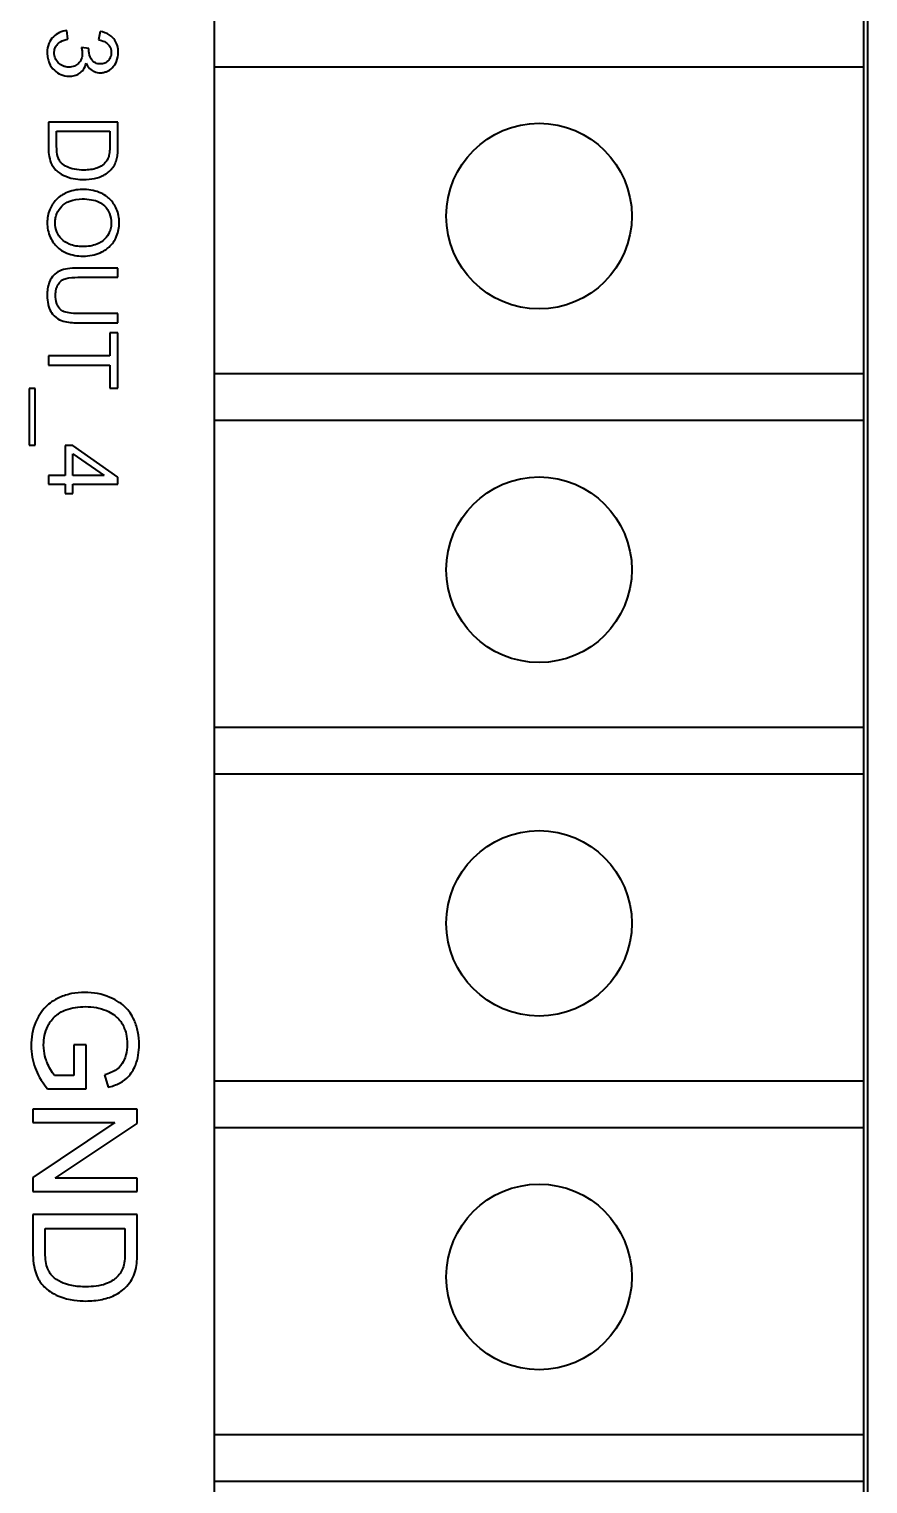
# Model space of a CAD drawing. Header units: millimetres. Extents: x 0 to 4205, y 0 to 2970.
# Drawn here: x 1930.27 to 1948.35, y 2442.88 to 2474.23 of the extents above; entities that cross this region are included whole.
import ezdxf

# ---------------------------------------------------------------- set-up
doc = ezdxf.new("R2010")
doc.units = ezdxf.units.MM
doc.header["$LTSCALE"] = 5
doc.layers.add('가시적인 것(ISO)', color=3, linetype='Continuous', lineweight=40)

msp = doc.modelspace()

# ---------------------------------------------------------------- linework, layer by layer
at = {"layer": '가시적인 것(ISO)'}
for p, q in [((1948.348, 2388.891), (1948.348, 2558.891)), ((1931.103, 2474.015), (1931.079, 2474.199)), ((1931.798, 2474.181), (1931.765, 2473.997)), ((1934.258, 2474.421), (1934.258, 2473.421)), ((1948.257, 2473.421), (1948.257, 2474.421)), ((1931.554, 2473.816), (1931.392, 2473.836)), ((1934.258, 2473.421), (1948.257, 2473.421)), ((1934.258, 2473.421), (1934.258, 2466.801)), ((1948.257, 2466.801), (1948.257, 2473.421)), ((1932.181, 2472.229), (1930.681, 2472.229)), ((1930.681, 2472.229), (1930.681, 2471.688)), ((1930.859, 2472.031), (1932.004, 2472.031)), ((1930.859, 2471.71), (1930.859, 2472.031)), ((1932.004, 2472.031), (1932.004, 2471.715)), ((1932.181, 2471.713), (1932.181, 2472.229)), ((1932.181, 2469.082), (1931.315, 2469.082)), ((1931.316, 2468.883), (1932.181, 2468.883)), ((1932.181, 2468.883), (1932.181, 2469.082)), ((1932.181, 2468.101), (1931.316, 2468.101)), ((1932.181, 2467.902), (1932.181, 2468.101)), ((1931.315, 2467.902), (1932.181, 2467.902)), ((1932.181, 2467.684), (1932.004, 2467.684)), ((1932.004, 2467.684), (1932.004, 2467.19)), ((1932.181, 2466.495), (1932.181, 2467.684)), ((1932.004, 2467.19), (1930.681, 2467.19)), ((1930.681, 2467.19), (1930.681, 2466.991)), ((1930.681, 2466.991), (1932.004, 2466.991)), ((1932.004, 2466.991), (1932.004, 2466.495)), ((1948.257, 2466.801), (1934.258, 2466.801)), ((1934.258, 2466.801), (1934.258, 2465.801)), ((1948.257, 2465.801), (1948.257, 2466.801)), ((1930.398, 2466.484), (1930.265, 2466.484)), ((1930.265, 2466.484), (1930.265, 2465.263)), ((1930.398, 2465.263), (1930.398, 2466.484)), ((1932.004, 2466.495), (1932.181, 2466.495)), ((1934.258, 2465.801), (1948.257, 2465.801)), ((1934.258, 2465.801), (1934.258, 2459.181)), ((1948.257, 2459.181), (1948.257, 2465.801)), ((1930.265, 2465.263), (1930.398, 2465.263)), ((1931.21, 2465.261), (1931.04, 2465.261)), ((1931.04, 2465.261), (1931.04, 2464.611)), ((1932.181, 2464.577), (1931.21, 2465.261)), ((1931.21, 2464.611), (1931.21, 2465.08)), ((1931.21, 2465.08), (1931.886, 2464.611)), ((1931.04, 2464.611), (1930.681, 2464.611)), ((1930.681, 2464.611), (1930.681, 2464.426)), ((1931.886, 2464.611), (1931.21, 2464.611)), ((1932.181, 2464.426), (1932.181, 2464.577)), ((1930.681, 2464.426), (1931.04, 2464.426)), ((1931.04, 2464.426), (1931.04, 2464.224)), ((1931.04, 2464.224), (1931.21, 2464.224)), ((1931.21, 2464.224), (1931.21, 2464.426)), ((1931.21, 2464.426), (1932.181, 2464.426)), ((1948.257, 2459.181), (1934.258, 2459.181)), ((1934.258, 2459.181), (1934.258, 2458.181)), ((1948.257, 2458.181), (1948.257, 2459.181)), ((1934.258, 2458.181), (1948.257, 2458.181)), ((1934.258, 2458.181), (1934.258, 2451.561)), ((1948.257, 2451.561), (1948.257, 2458.181)), ((1931.495, 2452.344), (1931.229, 2452.344)), ((1931.229, 2452.344), (1931.229, 2451.684)), ((1931.495, 2451.392), (1931.495, 2452.344)), ((1931.229, 2451.684), (1930.812, 2451.684)), ((1931.894, 2451.694), (1931.968, 2451.427)), ((1930.661, 2451.392), (1931.495, 2451.392)), ((1948.257, 2451.561), (1934.258, 2451.561)), ((1934.258, 2451.561), (1934.258, 2450.561)), ((1948.257, 2450.561), (1948.257, 2451.561)), ((1932.598, 2450.955), (1930.348, 2450.955)), ((1930.348, 2450.955), (1930.348, 2450.67)), ((1930.348, 2450.67), (1932.114, 2450.67)), ((1932.114, 2450.67), (1930.348, 2449.487)), ((1932.598, 2450.65), (1932.598, 2450.955)), ((1930.831, 2449.466), (1932.598, 2450.65)), ((1934.258, 2450.561), (1948.257, 2450.561)), ((1934.258, 2450.561), (1934.258, 2443.941)), ((1948.257, 2443.941), (1948.257, 2450.561)), ((1930.348, 2449.487), (1930.348, 2449.182)), ((1932.598, 2449.466), (1930.831, 2449.466)), ((1932.598, 2449.182), (1932.598, 2449.466)), ((1930.348, 2449.182), (1932.598, 2449.182)), ((1932.598, 2448.683), (1930.348, 2448.683)), ((1930.348, 2448.683), (1930.348, 2447.87)), ((1932.598, 2447.908), (1932.598, 2448.683)), ((1930.613, 2447.904), (1930.613, 2448.384)), ((1930.613, 2448.384), (1932.332, 2448.384)), ((1932.332, 2448.384), (1932.332, 2447.911)), ((1948.257, 2443.941), (1934.258, 2443.941)), ((1934.258, 2443.941), (1934.258, 2442.941)), ((1948.257, 2442.941), (1948.257, 2443.941)), ((1934.258, 2442.941), (1948.257, 2442.941)), ((1934.258, 2442.941), (1934.258, 2427.791)), ((1948.257, 2427.791), (1948.257, 2442.941))]:
    msp.add_line(p, q, dxfattribs=at)
for centre in [(1941.258, 2470.201), (1941.258, 2462.581), (1941.258, 2454.961), (1941.258, 2447.341)]:
    msp.add_circle(centre, 2, dxfattribs=at)
for points, knots in [([(1931.079, 2474.199), (1931.023, 2474.194), (1930.969, 2474.181), (1930.869, 2474.135), (1930.826, 2474.104), (1930.746, 2474.023), (1930.714, 2473.975), (1930.667, 2473.859), (1930.656, 2473.791), (1930.656, 2473.723)], [-0.06885089, -0.06885089, -0.06885089, -0.06885089, -0.0529579, -0.0529579, -0.03766992, -0.03766992, -0.02055925, -0.02055925, 0, 0, 0, 0]), ([(1932.187, 2473.729), (1932.187, 2473.778), (1932.181, 2473.827), (1932.155, 2473.917), (1932.136, 2473.958), (1932.089, 2474.025), (1932.053, 2474.07), (1931.933, 2474.146), (1931.867, 2474.168), (1931.798, 2474.181)], [-0.09774393, -0.09774393, -0.09774393, -0.09774393, -0.06922545, -0.06922545, -0.04258642, -0.04258642, -0.02086501, -0.02086501, 0, 0, 0, 0]), ([(1930.808, 2473.721), (1930.808, 2473.752), (1930.812, 2473.782), (1930.83, 2473.838), (1930.843, 2473.864), (1930.884, 2473.918), (1930.911, 2473.94), (1930.99, 2473.986), (1931.048, 2474.004), (1931.103, 2474.015)], [-0.04276956, -0.04276956, -0.04276956, -0.04276956, -0.03481239, -0.03481239, -0.02718734, -0.02718734, -0.01690671, -0.01690671, 0, 0, 0, 0]), ([(1931.765, 2473.997), (1931.807, 2473.991), (1931.85, 2473.98), (1931.917, 2473.948), (1931.943, 2473.931), (1931.981, 2473.893), (1932.002, 2473.868), (1932.03, 2473.798), (1932.036, 2473.762), (1932.036, 2473.726)], [-0.06301122, -0.06301122, -0.06301122, -0.06301122, -0.03990409, -0.03990409, -0.02276781, -0.02276781, -0.01085121, -0.01085121, 0, 0, 0, 0]), ([(1930.656, 2473.723), (1930.656, 2473.683), (1930.66, 2473.644), (1930.674, 2473.57), (1930.685, 2473.535), (1930.728, 2473.434), (1930.769, 2473.383), (1930.851, 2473.304), (1930.897, 2473.273), (1931.005, 2473.228), (1931.064, 2473.217), (1931.125, 2473.217)], [-0.06985908, -0.06985908, -0.06985908, -0.06985908, -0.0607385, -0.0607385, -0.05217226, -0.05217226, -0.03520118, -0.03520118, -0.01818642, -0.01818642, 0, 0, 0, 0]), ([(1931.122, 2473.413), (1931.099, 2473.413), (1931.076, 2473.415), (1931.033, 2473.423), (1931.012, 2473.429), (1930.95, 2473.456), (1930.918, 2473.482), (1930.867, 2473.535), (1930.846, 2473.566), (1930.815, 2473.639), (1930.808, 2473.68), (1930.808, 2473.721)], [-0.04480517, -0.04480517, -0.04480517, -0.04480517, -0.03953756, -0.03953756, -0.03452526, -0.03452526, -0.02387614, -0.02387614, -0.01249682, -0.01249682, 0, 0, 0, 0]), ([(1931.413, 2473.707), (1931.413, 2473.664), (1931.406, 2473.622), (1931.376, 2473.55), (1931.356, 2473.52), (1931.303, 2473.468), (1931.274, 2473.448), (1931.203, 2473.419), (1931.162, 2473.413), (1931.122, 2473.413)], [-0.04828106, -0.04828106, -0.04828106, -0.04828106, -0.03456334, -0.03456334, -0.02296734, -0.02296734, -0.01228332, -0.01228332, 0, 0, 0, 0]), ([(1931.392, 2473.836), (1931.399, 2473.813), (1931.404, 2473.788), (1931.411, 2473.746), (1931.413, 2473.726), (1931.413, 2473.707)], [-0.01294612, -0.01294612, -0.01294612, -0.01294612, -0.00574067, -0.00574067, 0, 0, 0, 0]), ([(1931.551, 2473.787), (1931.551, 2473.791), (1931.552, 2473.795), (1931.552, 2473.805), (1931.553, 2473.811), (1931.554, 2473.816)], [-0.002882985, -0.002882985, -0.002882985, -0.002882985, -0.001682254, -0.001682254, 0, 0, 0, 0]), ([(1931.802, 2473.48), (1931.783, 2473.48), (1931.765, 2473.482), (1931.73, 2473.489), (1931.713, 2473.494), (1931.674, 2473.511), (1931.654, 2473.526), (1931.608, 2473.576), (1931.59, 2473.614), (1931.56, 2473.684), (1931.551, 2473.735), (1931.551, 2473.787)], [-0.03345342, -0.03345342, -0.03345342, -0.03345342, -0.03023829, -0.03023829, -0.02729522, -0.02729522, -0.02280998, -0.02280998, -0.01561743, -0.01561743, 0, 0, 0, 0]), ([(1931.798, 2473.29), (1931.823, 2473.29), (1931.848, 2473.293), (1931.896, 2473.303), (1931.92, 2473.31), (1931.976, 2473.335), (1932.019, 2473.358), (1932.1, 2473.439), (1932.129, 2473.488), (1932.175, 2473.598), (1932.187, 2473.663), (1932.187, 2473.729)], [-0.07233212, -0.07233212, -0.07233212, -0.07233212, -0.0618739, -0.0618739, -0.05139769, -0.05139769, -0.03589481, -0.03589481, -0.02003156, -0.02003156, 0, 0, 0, 0]), ([(1932.036, 2473.726), (1932.036, 2473.707), (1932.035, 2473.688), (1932.028, 2473.652), (1932.023, 2473.635), (1932.004, 2473.591), (1931.988, 2473.566), (1931.945, 2473.524), (1931.922, 2473.508), (1931.866, 2473.485), (1931.834, 2473.48), (1931.802, 2473.48)], [-0.03959792, -0.03959792, -0.03959792, -0.03959792, -0.03345358, -0.03345358, -0.02773396, -0.02773396, -0.01817037, -0.01817037, -0.00966614, -0.00966614, 0, 0, 0, 0]), ([(1931.125, 2473.217), (1931.165, 2473.217), (1931.205, 2473.221), (1931.279, 2473.241), (1931.313, 2473.255), (1931.374, 2473.294), (1931.407, 2473.321), (1931.464, 2473.402), (1931.483, 2473.448), (1931.494, 2473.497)], [-0.0613968, -0.0613968, -0.0613968, -0.0613968, -0.04487794, -0.04487794, -0.02976308, -0.02976308, -0.0150421, -0.0150421, 0, 0, 0, 0]), ([(1931.494, 2473.497), (1931.513, 2473.456), (1931.538, 2473.417), (1931.606, 2473.348), (1931.643, 2473.328), (1931.713, 2473.298), (1931.755, 2473.29), (1931.798, 2473.29)], [-0.03177885, -0.03177885, -0.03177885, -0.03177885, -0.0229015, -0.0229015, -0.0130002, -0.0130002, 0, 0, 0, 0]), ([(1930.681, 2471.688), (1930.681, 2471.591), (1930.691, 2471.465), (1930.763, 2471.291), (1930.797, 2471.24), (1930.891, 2471.147), (1930.952, 2471.1), (1931.203, 2470.998), (1931.347, 2470.989), (1931.439, 2470.989)], [-0.1013045, -0.1013045, -0.1013045, -0.1013045, -0.0660401, -0.0660401, -0.0467074, -0.0467074, -0.0277304, -0.0277304, 0, 0, 0, 0]), ([(1930.964, 2471.343), (1930.946, 2471.361), (1930.932, 2471.38), (1930.902, 2471.43), (1930.892, 2471.459), (1930.866, 2471.54), (1930.859, 2471.622), (1930.859, 2471.71)], [-0.03972134, -0.03972134, -0.03972134, -0.03972134, -0.03404767, -0.03404767, -0.02637667, -0.02637667, 0, 0, 0, 0]), ([(1932.004, 2471.715), (1932.004, 2471.666), (1932.002, 2471.612), (1931.992, 2471.526), (1931.985, 2471.489), (1931.973, 2471.459)], [-0.02271504, -0.02271504, -0.02271504, -0.02271504, -0.00972271, -0.00972271, 0, 0, 0, 0]), ([(1932.16, 2471.445), (1932.168, 2471.481), (1932.173, 2471.522), (1932.18, 2471.609), (1932.181, 2471.662), (1932.181, 2471.713)], [-0.02610579, -0.02610579, -0.02610579, -0.02610579, -0.0151034, -0.0151034, 0, 0, 0, 0]), ([(1931.973, 2471.459), (1931.963, 2471.433), (1931.95, 2471.409), (1931.918, 2471.363), (1931.898, 2471.342), (1931.843, 2471.294), (1931.798, 2471.26), (1931.642, 2471.204), (1931.543, 2471.194), (1931.443, 2471.194)], [-0.08863704, -0.08863704, -0.08863704, -0.08863704, -0.07259706, -0.07259706, -0.05563873, -0.05563873, -0.02994642, -0.02994642, 0, 0, 0, 0]), ([(1932.052, 2471.226), (1932.078, 2471.256), (1932.1, 2471.29), (1932.137, 2471.364), (1932.15, 2471.404), (1932.16, 2471.445)], [-0.02477761, -0.02477761, -0.02477761, -0.02477761, -0.01271181, -0.01271181, 0, 0, 0, 0]), ([(1931.443, 2471.194), (1931.376, 2471.194), (1931.308, 2471.198), (1931.169, 2471.224), (1931.12, 2471.244), (1931.041, 2471.281), (1930.999, 2471.308), (1930.964, 2471.343)], [-0.03646535, -0.03646535, -0.03646535, -0.03646535, -0.02628406, -0.02628406, -0.01488015, -0.01488015, 0, 0, 0, 0]), ([(1931.439, 2470.989), (1931.518, 2470.989), (1931.598, 2470.996), (1931.75, 2471.028), (1931.816, 2471.052), (1931.943, 2471.119), (1932.003, 2471.166), (1932.052, 2471.226)], [-0.06427655, -0.06427655, -0.06427655, -0.06427655, -0.04327347, -0.04327347, -0.02318587, -0.02318587, 0, 0, 0, 0]), ([(1931.412, 2470.775), (1931.352, 2470.775), (1931.292, 2470.769), (1931.174, 2470.744), (1931.117, 2470.726), (1931.001, 2470.674), (1930.925, 2470.631), (1930.792, 2470.496), (1930.744, 2470.422), (1930.673, 2470.251), (1930.656, 2470.156), (1930.656, 2470.057)], [-0.1419282, -0.1419282, -0.1419282, -0.1419282, -0.11405, -0.11405, -0.0863552, -0.0863552, -0.0554723, -0.0554723, -0.0295193, -0.0295193, 0, 0, 0, 0]), ([(1932.208, 2470.057), (1932.208, 2470.11), (1932.203, 2470.162), (1932.184, 2470.262), (1932.17, 2470.309), (1932.116, 2470.436), (1932.066, 2470.507), (1931.961, 2470.61), (1931.89, 2470.669), (1931.661, 2470.759), (1931.536, 2470.775), (1931.412, 2470.775)], [-0.1914347, -0.1914347, -0.1914347, -0.1914347, -0.1588981, -0.1588981, -0.1283406, -0.1283406, -0.0734868, -0.0734868, -0.0371408, -0.0371408, 0, 0, 0, 0]), ([(1930.827, 2470.058), (1930.827, 2470.094), (1930.83, 2470.129), (1930.843, 2470.197), (1930.852, 2470.229), (1930.891, 2470.319), (1930.928, 2470.371), (1931.007, 2470.449), (1931.06, 2470.492), (1931.227, 2470.558), (1931.319, 2470.571), (1931.41, 2470.571)], [-0.1304948, -0.1304948, -0.1304948, -0.1304948, -0.1101568, -0.1101568, -0.0908219, -0.0908219, -0.0538229, -0.0538229, -0.0272604, -0.0272604, 0, 0, 0, 0]), ([(1931.41, 2470.571), (1931.477, 2470.571), (1931.546, 2470.566), (1931.667, 2470.544), (1931.722, 2470.528), (1931.817, 2470.483), (1931.857, 2470.456), (1931.936, 2470.374), (1931.974, 2470.318), (1932.025, 2470.194), (1932.037, 2470.126), (1932.037, 2470.056)], [-0.09205293, -0.09205293, -0.09205293, -0.09205293, -0.07187986, -0.07187986, -0.05512906, -0.05512906, -0.04039251, -0.04039251, -0.02097998, -0.02097998, 0, 0, 0, 0]), ([(1930.656, 2470.057), (1930.656, 2470.004), (1930.661, 2469.951), (1930.683, 2469.847), (1930.7, 2469.797), (1930.767, 2469.647), (1930.822, 2469.584), (1930.926, 2469.481), (1931.007, 2469.435), (1931.191, 2469.36), (1931.309, 2469.34), (1931.429, 2469.34)], [-0.08052814, -0.08052814, -0.08052814, -0.08052814, -0.075448, -0.075448, -0.0704261, -0.0704261, -0.05969695, -0.05969695, -0.03604414, -0.03604414, 0, 0, 0, 0]), ([(1931.431, 2469.545), (1931.328, 2469.545), (1931.222, 2469.559), (1931.057, 2469.628), (1931.005, 2469.667), (1930.921, 2469.753), (1930.887, 2469.803), (1930.838, 2469.922), (1930.827, 2469.99), (1930.827, 2470.058)], [-0.08165834, -0.08165834, -0.08165834, -0.08165834, -0.05685822, -0.05685822, -0.03882835, -0.03882835, -0.0205962, -0.0205962, 0, 0, 0, 0]), ([(1931.429, 2469.34), (1931.494, 2469.34), (1931.559, 2469.346), (1931.683, 2469.37), (1931.741, 2469.387), (1931.9, 2469.456), (1931.965, 2469.51), (1932.088, 2469.632), (1932.131, 2469.719), (1932.191, 2469.862), (1932.208, 2469.958), (1932.208, 2470.057)], [-0.06480513, -0.06480513, -0.06480513, -0.06480513, -0.05981322, -0.05981322, -0.05512545, -0.05512545, -0.04655354, -0.04655354, -0.0296574, -0.0296574, 0, 0, 0, 0]), ([(1932.037, 2470.056), (1932.037, 2470.019), (1932.034, 2469.983), (1932.019, 2469.912), (1932.008, 2469.878), (1931.974, 2469.803), (1931.943, 2469.75), (1931.857, 2469.667), (1931.804, 2469.627), (1931.631, 2469.559), (1931.531, 2469.545), (1931.431, 2469.545)], [-0.1516136, -0.1516136, -0.1516136, -0.1516136, -0.1220791, -0.1220791, -0.0935316, -0.0935316, -0.0558687, -0.0558687, -0.0298206, -0.0298206, 0, 0, 0, 0]), ([(1931.315, 2469.082), (1931.241, 2469.082), (1931.163, 2469.078), (1931.035, 2469.057), (1930.976, 2469.042), (1930.873, 2468.995), (1930.83, 2468.964), (1930.766, 2468.894), (1930.728, 2468.846), (1930.667, 2468.681), (1930.656, 2468.582), (1930.656, 2468.489)], [-0.1666428, -0.1666428, -0.1666428, -0.1666428, -0.120317, -0.120317, -0.0849202, -0.0849202, -0.0527526, -0.0527526, -0.028158, -0.028158, 0, 0, 0, 0]), ([(1930.836, 2468.506), (1930.836, 2468.547), (1930.84, 2468.588), (1930.86, 2468.673), (1930.876, 2468.706), (1930.908, 2468.76), (1930.931, 2468.786), (1930.997, 2468.837), (1931.036, 2468.851), (1931.135, 2468.878), (1931.228, 2468.883), (1931.316, 2468.883)], [-0.0552723, -0.0552723, -0.0552723, -0.0552723, -0.05006966, -0.05006966, -0.04418631, -0.04418631, -0.03650006, -0.03650006, -0.02622502, -0.02622502, 0, 0, 0, 0]), ([(1930.656, 2468.489), (1930.656, 2468.425), (1930.662, 2468.36), (1930.688, 2468.244), (1930.707, 2468.193), (1930.748, 2468.124), (1930.783, 2468.066), (1930.896, 2467.976), (1930.948, 2467.953), (1931.094, 2467.911), (1931.205, 2467.902), (1931.315, 2467.902)], [-0.1827395, -0.1827395, -0.1827395, -0.1827395, -0.1243095, -0.1243095, -0.0742781, -0.0742781, -0.0514626, -0.0514626, -0.0329561, -0.0329561, 0, 0, 0, 0]), ([(1931.316, 2468.101), (1931.254, 2468.101), (1931.187, 2468.104), (1931.081, 2468.123), (1931.033, 2468.135), (1930.96, 2468.171), (1930.937, 2468.19), (1930.892, 2468.242), (1930.875, 2468.276), (1930.842, 2468.373), (1930.836, 2468.442), (1930.836, 2468.506)], [-0.06580544, -0.06580544, -0.06580544, -0.06580544, -0.05062257, -0.05062257, -0.03951225, -0.03951225, -0.0306635, -0.0306635, -0.01915675, -0.01915675, 0, 0, 0, 0]), ([(1931.462, 2453.473), (1931.368, 2453.473), (1931.274, 2453.464), (1931.093, 2453.428), (1931.007, 2453.401), (1930.791, 2453.305), (1930.697, 2453.234), (1930.521, 2453.059), (1930.453, 2452.94), (1930.339, 2452.667), (1930.31, 2452.498), (1930.31, 2452.324)], [-0.1464759, -0.1464759, -0.1464759, -0.1464759, -0.1299975, -0.1299975, -0.11426, -0.11426, -0.0888441, -0.0888441, -0.0521905, -0.0521905, 0, 0, 0, 0]), ([(1932.637, 2452.346), (1932.637, 2452.438), (1932.629, 2452.531), (1932.595, 2452.706), (1932.569, 2452.789), (1932.477, 2452.998), (1932.407, 2453.086), (1932.273, 2453.219), (1932.17, 2453.298), (1931.834, 2453.439), (1931.651, 2453.473), (1931.462, 2453.473)], [-0.2208185, -0.2208185, -0.2208185, -0.2208185, -0.1886635, -0.1886635, -0.1585616, -0.1585616, -0.1092245, -0.1092245, -0.0567436, -0.0567436, 0, 0, 0, 0]), ([(1930.579, 2452.341), (1930.579, 2452.41), (1930.586, 2452.479), (1930.616, 2452.614), (1930.639, 2452.679), (1930.692, 2452.794), (1930.734, 2452.872), (1930.884, 2453.013), (1930.966, 2453.062), (1931.19, 2453.148), (1931.338, 2453.166), (1931.481, 2453.166)], [-0.1831674, -0.1831674, -0.1831674, -0.1831674, -0.1438051, -0.1438051, -0.1045616, -0.1045616, -0.0717557, -0.0717557, -0.042969, -0.042969, 0, 0, 0, 0]), ([(1931.481, 2453.166), (1931.56, 2453.166), (1931.639, 2453.159), (1931.791, 2453.13), (1931.863, 2453.109), (1931.934, 2453.08)], [-0.04649619, -0.04649619, -0.04649619, -0.04649619, -0.0228229, -0.0228229, 0, 0, 0, 0]), ([(1931.934, 2453.08), (1932.051, 2453.03), (1932.134, 2452.961), (1932.24, 2452.855), (1932.285, 2452.78), (1932.341, 2452.646), (1932.381, 2452.534), (1932.381, 2452.344)], [-0.2024066, -0.2024066, -0.2024066, -0.2024066, -0.1409423, -0.1409423, -0.0569604, -0.0569604, 0, 0, 0, 0]), ([(1930.31, 2452.324), (1930.31, 2452.159), (1930.34, 2451.999), (1930.443, 2451.725), (1930.519, 2451.57), (1930.661, 2451.392)], [-0.1562466, -0.1562466, -0.1562466, -0.1562466, -0.0682942, -0.0682942, 0, 0, 0, 0]), ([(1930.812, 2451.684), (1930.751, 2451.753), (1930.698, 2451.852), (1930.63, 2452.02), (1930.579, 2452.155), (1930.579, 2452.341)], [-0.1624234, -0.1624234, -0.1624234, -0.1624234, -0.0556453, -0.0556453, 0, 0, 0, 0]), ([(1932.381, 2452.344), (1932.381, 2452.271), (1932.373, 2452.197), (1932.333, 2452.05), (1932.303, 2451.988), (1932.229, 2451.87), (1932.181, 2451.832), (1932.077, 2451.759), (1931.987, 2451.722), (1931.894, 2451.694)], [-0.05959311, -0.05959311, -0.05959311, -0.05959311, -0.05136855, -0.05136855, -0.04257626, -0.04257626, -0.02911316, -0.02911316, 0, 0, 0, 0]), ([(1931.968, 2451.427), (1932.053, 2451.448), (1932.137, 2451.478), (1932.309, 2451.567), (1932.365, 2451.617), (1932.468, 2451.722), (1932.519, 2451.808), (1932.614, 2452.042), (1932.637, 2452.193), (1932.637, 2452.346)], [-0.1017638, -0.1017638, -0.1017638, -0.1017638, -0.0899797, -0.0899797, -0.075762, -0.075762, -0.0458478, -0.0458478, 0, 0, 0, 0]), ([(1930.348, 2447.87), (1930.348, 2447.725), (1930.362, 2447.536), (1930.47, 2447.276), (1930.521, 2447.199), (1930.662, 2447.06), (1930.753, 2446.988), (1931.13, 2446.835), (1931.346, 2446.822), (1931.485, 2446.822)], [-0.1519567, -0.1519567, -0.1519567, -0.1519567, -0.0990602, -0.0990602, -0.0700611, -0.0700611, -0.0415956, -0.0415956, 0, 0, 0, 0]), ([(1930.771, 2447.354), (1930.745, 2447.379), (1930.723, 2447.409), (1930.679, 2447.484), (1930.663, 2447.527), (1930.624, 2447.648), (1930.613, 2447.772), (1930.613, 2447.904)], [-0.059582, -0.059582, -0.059582, -0.059582, -0.0510715, -0.0510715, -0.039565, -0.039565, 0, 0, 0, 0]), ([(1932.332, 2447.911), (1932.332, 2447.837), (1932.329, 2447.756), (1932.314, 2447.628), (1932.303, 2447.572), (1932.285, 2447.527)], [-0.03407256, -0.03407256, -0.03407256, -0.03407256, -0.01458407, -0.01458407, 0, 0, 0, 0]), ([(1932.565, 2447.506), (1932.578, 2447.56), (1932.585, 2447.621), (1932.596, 2447.751), (1932.598, 2447.832), (1932.598, 2447.908)], [-0.03915868, -0.03915868, -0.03915868, -0.03915868, -0.02265509, -0.02265509, 0, 0, 0, 0]), ([(1931.49, 2447.129), (1931.39, 2447.129), (1931.287, 2447.136), (1931.079, 2447.175), (1931.005, 2447.204), (1930.886, 2447.26), (1930.824, 2447.301), (1930.771, 2447.354)], [-0.05469802, -0.05469802, -0.05469802, -0.05469802, -0.03942608, -0.03942608, -0.02232022, -0.02232022, 0, 0, 0, 0]), ([(1932.285, 2447.527), (1932.271, 2447.488), (1932.251, 2447.452), (1932.202, 2447.383), (1932.172, 2447.351), (1932.09, 2447.279), (1932.023, 2447.228), (1931.788, 2447.145), (1931.639, 2447.129), (1931.49, 2447.129)], [-0.1329556, -0.1329556, -0.1329556, -0.1329556, -0.1088956, -0.1088956, -0.0834581, -0.0834581, -0.0449196, -0.0449196, 0, 0, 0, 0]), ([(1932.404, 2447.177), (1932.443, 2447.223), (1932.476, 2447.273), (1932.53, 2447.384), (1932.551, 2447.444), (1932.565, 2447.506)], [-0.03716641, -0.03716641, -0.03716641, -0.03716641, -0.01906772, -0.01906772, 0, 0, 0, 0]), ([(1931.485, 2446.822), (1931.603, 2446.822), (1931.723, 2446.832), (1931.95, 2446.881), (1932.049, 2446.916), (1932.24, 2447.017), (1932.329, 2447.088), (1932.404, 2447.177)], [-0.09641481, -0.09641481, -0.09641481, -0.09641481, -0.0649102, -0.0649102, -0.03477881, -0.03477881, 0, 0, 0, 0])]:
    msp.add_open_spline(points, degree=3, knots=knots, dxfattribs=at)

doc.saveas('drawing.dxf')
